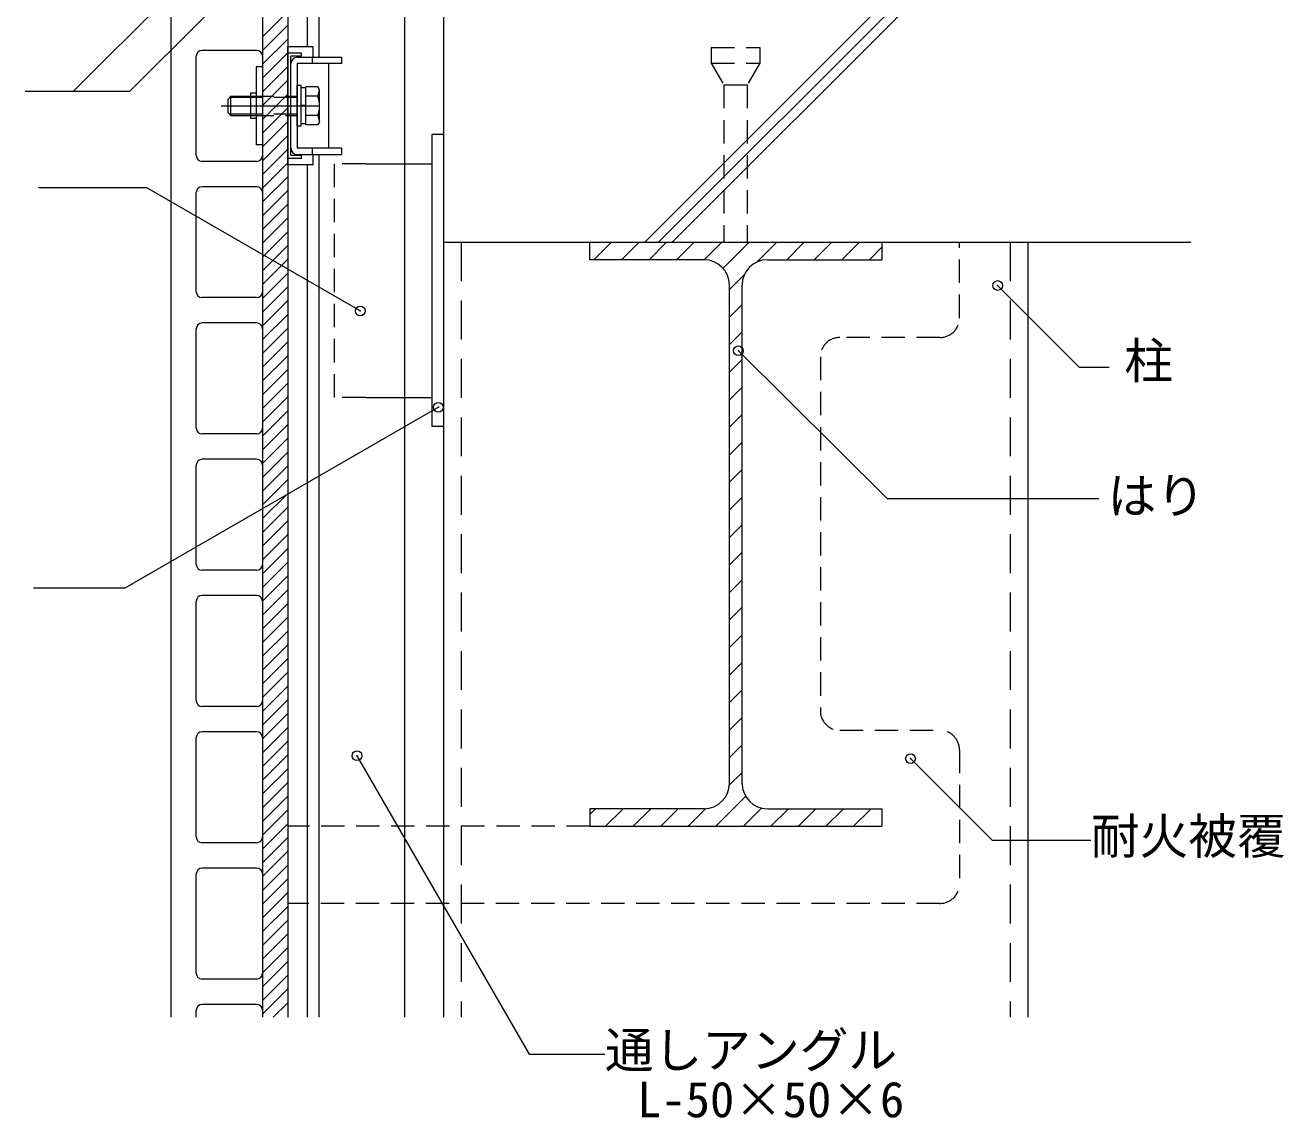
# Model space of a CAD drawing. Units: millimetres, scale not verified. Extents: x -1934 to 1916, y -1314 to 1286.
# Drawn here: x 589 to 1235, y -691 to -130 of the extents above; entities that cross this region are included whole.
import ezdxf
from ezdxf.enums import TextEntityAlignment as Align

# ---------------------------------------------------------------- set-up
doc = ezdxf.new("R2010")
doc.units = ezdxf.units.MM
doc.header["$LTSCALE"] = 10
doc.header["$PDMODE"] = 32
doc.header["$PDSIZE"] = 5
for name, pattern in [('CHAIN1', [8, 5, -1, 1, -1]), ('DASHED1', [1.8, 1.2, -0.6]), ('DASHED2', [3, 2, -1])]:
    doc.linetypes.add(name, pattern=pattern)
for name, color, linetype, lineweight in [('0-0_メ__ス', 2, 'Continuous', 18), ('0-1_躯体', 7, 'Continuous', 18), ('0-2_金物', 2, 'Continuous', 18), ('0-3_鋼材', 3, 'Continuous', 18), ('0-4_その他資材', 7, 'Continuous', 18), ('0-9_部材名__寸法', 7, 'Continuous', 18)]:
    doc.layers.add(name, color=color, linetype=linetype, lineweight=lineweight)
doc.styles.add('ＭＳ ゴシック', font='')
doc.styles.get('ＭＳ ゴシック').set_extended_font_data('MS Gothic')

msp = doc.modelspace()

# ---------------------------------------------------------------- linework, layer by layer
at = {"layer": '0-0_メ__ス'}
for p, q in [((663.73, -63.23), (663.73, -639.36)), ((723.73, -63.23), (723.73, -639.36)), ((676.73, -196.73), (676.73, -145.73)), ((707.73, -142.73), (679.73, -142.73)), ((710.73, -145.73), (710.73, -196.73)), ((707.73, -199.73), (679.73, -199.73)), ((707.73, -212.73), (679.73, -212.73)), ((676.73, -266.73), (676.73, -215.73)), ((710.73, -215.73), (710.73, -266.73)), ((707.73, -269.73), (679.73, -269.73)), ((707.73, -282.73), (679.73, -282.73)), ((676.73, -336.73), (676.73, -285.73)), ((710.73, -285.73), (710.73, -336.73)), ((707.73, -339.73), (679.73, -339.73)), ((707.73, -352.73), (679.73, -352.73)), ((707.73, -352.73), (679.73, -352.73)), ((676.73, -406.73), (676.73, -355.73)), ((676.73, -406.73), (676.73, -355.73)), ((710.73, -355.73), (710.73, -406.73)), ((710.73, -355.73), (710.73, -406.73)), ((707.73, -409.73), (679.73, -409.73)), ((707.73, -409.73), (679.73, -409.73)), ((676.73, -436.84), (676.73, -425.73)), ((676.73, -476.73), (676.73, -425.73)), ((707.73, -422.73), (679.73, -422.73)), ((707.73, -422.73), (679.73, -422.73)), ((710.73, -425.73), (710.73, -436.84)), ((710.73, -425.73), (710.73, -476.73)), ((707.73, -479.73), (679.73, -479.73)), ((676.73, -546.73), (676.73, -495.73)), ((707.73, -492.73), (679.73, -492.73)), ((710.73, -495.73), (710.73, -546.73)), ((707.73, -549.73), (679.73, -549.73)), ((676.73, -576.84), (676.73, -565.73)), ((676.73, -616.73), (676.73, -565.73)), ((707.73, -562.73), (679.73, -562.73)), ((707.73, -562.73), (679.73, -562.73)), ((710.73, -565.73), (710.73, -576.84)), ((710.73, -565.73), (710.73, -616.73)), ((707.73, -619.73), (679.73, -619.73)), ((707.73, -632.73), (679.73, -632.73)), ((676.73, -639.36), (676.73, -635.73)), ((710.73, -635.73), (710.73, -639.36))]:
    msp.add_line(p, q, dxfattribs=at)
for centre, start, end in [((679.73, -145.73), 90, 180), ((707.73, -145.73), 0, 90), ((679.73, -196.73), 180, 270), ((707.73, -196.73), 270, 0), ((679.73, -215.73), 90, 180), ((707.73, -215.73), 0, 90), ((679.73, -266.73), 180, 270), ((707.73, -266.73), 270, 0), ((679.73, -285.73), 90, 180), ((707.73, -285.73), 0, 90), ((679.73, -336.73), 180, 270), ((707.73, -336.73), 270, 0), ((679.73, -355.73), 90, 180), ((679.73, -355.73), 90, 180), ((707.73, -355.73), 0, 90), ((707.73, -355.73), 0, 90), ((679.73, -406.73), 180, 270), ((679.73, -406.73), 180, 270), ((707.73, -406.73), 270, 0), ((707.73, -406.73), 270, 0), ((679.73, -425.73), 90, 180), ((679.73, -425.73), 90, 180), ((707.73, -425.73), 0, 90), ((707.73, -425.73), 0, 90), ((679.73, -476.73), 180, 270), ((707.73, -476.73), 270, 0), ((679.73, -495.73), 90, 180), ((707.73, -495.73), 0, 90), ((679.73, -546.73), 180, 270), ((707.73, -546.73), 270, 0), ((679.73, -565.73), 90, 180), ((679.73, -565.73), 90, 180), ((707.73, -565.73), 0, 90), ((707.73, -565.73), 0, 90), ((679.73, -616.73), 180, 270), ((707.73, -616.73), 270, 0), ((679.73, -635.73), 90, 180), ((707.73, -635.73), 0, 90)]:
    msp.add_arc(centre, 3, start, end, dxfattribs=at)
at = {"layer": '0-1_躯体', "color": 3}
for p, q in [((803.73, 528.78), (803.73, -639.36)), ((907.01, -241.23), (1061.81, -86.43)), ((914.08, -241.23), (1068.88, -86.43)), ((921.15, -241.23), (1075.95, -86.43)), ((803.82, -241.23), (1043.56, -241.23)), ((878.82, -241.23), (1021.33, -241.23)), ((878.82, -250.23), (878.82, -241.23)), ((970.33, -241.23), (1187.46, -241.23)), ((1028.73, -241.23), (1028.73, -250.23)), ((1103.73, -241.23), (1103.73, -639.36)), ((937.48, -250.23), (878.82, -250.23)), ((969.98, -250.23), (1028.73, -250.23)), ((950.48, -519.23), (950.48, -263.23)), ((956.98, -519.23), (956.98, -263.23)), ((937.48, -532.23), (878.82, -532.23)), ((878.82, -532.23), (878.82, -541.23)), ((969.98, -532.23), (1028.73, -532.23)), ((1028.73, -532.23), (1028.73, -541.23)), ((878.82, -541.23), (1028.73, -541.23))]:
    msp.add_line(p, q, dxfattribs=at)
at = {"layer": '0-1_躯体', "linetype": 'DASHED1'}
for p, q in [((941.18, -141.23), (966.18, -141.23)), ((941.18, -141.23), (941.18, -149.23)), ((966.18, -141.23), (966.18, -149.23)), ((941.18, -149.23), (947.68, -160.49)), ((941.18, -149.23), (966.18, -149.23)), ((966.18, -149.23), (959.68, -160.49)), ((947.68, -160.49), (959.68, -160.49)), ((947.68, -160.49), (947.68, -241.23)), ((959.68, -160.49), (959.68, -241.23))]:
    msp.add_line(p, q, dxfattribs=at)
at = {"layer": '0-1_躯体', "linetype": 'DASHED2'}
for p, q in [((812.73, -241.23), (812.73, -639.36)), ((1094.73, -241.23), (1094.73, -639.36))]:
    msp.add_line(p, q, dxfattribs=at)
at = {"layer": '0-1_躯体'}
for p, q in [((880.96, -250.23), (889.96, -241.23)), ((895.11, -250.23), (904.11, -241.23)), ((909.25, -250.23), (918.25, -241.23)), ((923.39, -250.23), (932.39, -241.23)), ((937.53, -250.23), (946.53, -241.23)), ((947.25, -254.66), (960.67, -241.23)), ((964.69, -251.36), (974.82, -241.23)), ((979.96, -250.23), (988.96, -241.23)), ((994.1, -250.23), (1003.1, -241.23)), ((1008.24, -250.23), (1017.24, -241.23)), ((1022.38, -250.23), (1028.73, -243.88)), ((950.48, -265.57), (958.11, -257.94)), ((950.48, -279.71), (956.98, -273.21)), ((950.48, -293.85), (956.98, -287.35)), ((950.48, -307.99), (956.98, -301.49)), ((950.48, -322.13), (956.98, -315.63)), ((950.48, -336.28), (956.98, -329.78)), ((950.48, -350.42), (956.98, -343.92)), ((950.48, -364.56), (956.98, -358.06)), ((950.48, -378.7), (956.98, -372.2)), ((950.48, -392.85), (956.98, -386.35)), ((950.48, -406.99), (956.98, -400.49)), ((950.48, -421.13), (956.98, -414.63)), ((950.48, -435.27), (956.98, -428.77)), ((950.48, -449.41), (956.98, -442.91)), ((950.48, -463.56), (956.98, -457.06)), ((950.48, -477.7), (956.98, -471.2)), ((950.48, -491.84), (956.98, -485.34)), ((950.48, -505.98), (956.98, -499.48)), ((950.45, -520.16), (956.98, -513.62)), ((943.52, -541.23), (958.83, -525.92)), ((878.82, -535.22), (881.81, -532.23)), ((886.95, -541.23), (895.95, -532.23)), ((901.09, -541.23), (910.09, -532.23)), ((915.23, -541.23), (924.23, -532.23)), ((929.37, -541.23), (938.41, -532.2)), ((957.66, -541.23), (967, -531.89)), ((971.8, -541.23), (980.8, -532.23)), ((985.94, -541.23), (994.94, -532.23)), ((1000.08, -541.23), (1009.09, -532.23)), ((1014.23, -541.23), (1023.23, -532.23)), ((1028.37, -541.23), (1028.73, -540.87))]:
    msp.add_line(p, q, dxfattribs=at)
at = {"layer": '0-1_躯体', "color": 3}
for centre, start, end in [((937.48, -263.23), 0, 90), ((969.98, -263.23), 90, 180), ((937.48, -519.23), 270, 0), ((969.98, -519.23), 180, 270)]:
    msp.add_arc(centre, 13, start, end, dxfattribs=at)
at = {"layer": '0-2_金物'}
for p, q in [((736.73, -140.98), (723.73, -140.98)), ((723.73, -201.48), (723.73, -140.98)), ((736.73, -146.23), (736.73, -140.98)), ((723.73, -198.33), (723.73, -144.13)), ((730.73, -144.13), (723.73, -144.13)), ((725.33, -196.73), (725.33, -145.73)), ((730.73, -145.73), (725.33, -145.73)), ((728.53, -146.23), (751.33, -146.23)), ((730.73, -145.73), (730.73, -144.13)), ((736.33, -146.23), (736.33, -149.43)), ((751.33, -146.23), (751.33, -149.43)), ((710.73, -151.23), (707.53, -151.23)), ((707.53, -151.23), (707.53, -191.23)), ((710.73, -151.23), (710.73, -191.23)), ((725.33, -193.03), (725.33, -149.43)), ((728.53, -149.43), (728.53, -193.03)), ((751.33, -149.43), (728.53, -149.43)), ((744.73, -193.03), (744.73, -149.43)), ((730.53, -160.73), (728.53, -160.73)), ((728.53, -181.73), (728.53, -160.73)), ((730.53, -181.73), (730.53, -160.73)), ((733.03, -181.05), (733.03, -161.42)), ((739.13, -161.42), (733.03, -161.42)), ((740.03, -162.98), (739.13, -161.42)), ((693.04, -167.73), (694.54, -166.24)), ((693.04, -174.73), (693.04, -167.73)), ((704.53, -166.93), (693.84, -166.93)), ((694.54, -176.23), (694.54, -166.24)), ((694.54, -166.24), (704.53, -166.24)), ((704.53, -164.73), (704.53, -177.73)), ((707.53, -164.73), (704.53, -164.73)), ((733.03, -162.04), (730.53, -162.04)), ((733.03, -180.43), (733.03, -162.04)), ((739.21, -166.32), (733.03, -166.32)), ((739.21, -166.33), (740.03, -162.98)), ((740.03, -179.48), (740.03, -162.98)), ((733.03, -171.03), (730.53, -171.03)), ((733.03, -171.43), (730.53, -171.43)), ((693.04, -174.73), (694.54, -176.23)), ((704.53, -175.53), (693.84, -175.53)), ((694.54, -176.23), (704.53, -176.23)), ((707.53, -177.73), (704.53, -177.73)), ((733.03, -180.43), (730.53, -180.43)), ((739.21, -176.14), (733.03, -176.14)), ((739.21, -176.14), (740.03, -179.48)), ((730.53, -181.73), (728.53, -181.73)), ((710.73, -191.23), (707.53, -191.23)), ((751.33, -193.03), (728.53, -193.03)), ((736.33, -193.03), (736.33, -196.23)), ((751.33, -193.03), (751.33, -196.23)), ((730.73, -198.33), (723.73, -198.33)), ((730.73, -196.73), (725.33, -196.73)), ((728.53, -196.23), (751.33, -196.23)), ((730.73, -198.33), (730.73, -196.73)), ((736.73, -201.48), (736.73, -196.23)), ((736.73, -201.48), (723.73, -201.48))]:
    msp.add_line(p, q, dxfattribs=at)
at = {"layer": '0-2_金物', "linetype": 'DASHED1'}
for p, q in [((704.53, -166.24), (728.53, -166.24)), ((728.53, -166.93), (704.53, -166.93)), ((728.53, -175.53), (704.53, -175.53)), ((704.53, -176.23), (728.53, -176.23))]:
    msp.add_line(p, q, dxfattribs=at)
at = {"layer": '0-2_金物', "linetype": 'CHAIN1'}
msp.add_line((689.54, -171.23), (744.79, -171.23), dxfattribs=at)
at = {"layer": '0-2_金物'}
msp.add_lwpolyline([(740.03, -179.48), (739.13, -181.05), (733.03, -181.05)], dxfattribs=at)
for centre, radius, start, end in [((728.53, -149.43), 3.2, 90, 180), ((725.04, -171.23), 15, 340.90353, 19.09712), ((728.53, -193.03), 3.2, 180, 270)]:
    msp.add_arc(centre, radius, start, end, dxfattribs=at)
at = {"layer": '0-3_鋼材'}
for p, q in [((783.73, 513.43), (783.73, -639.36)), ((739.73, 53.77), (739.73, -146.23)), ((733.73, 48.52), (733.73, -140.98)), ((803.73, -185.96), (803.73, -335.96)), ((739.73, -196.23), (739.73, -639.36)), ((733.73, -201.48), (733.73, -639.36)), ((763.73, -200.96), (797.73, -200.96)), ((763.73, -320.96), (797.73, -320.96)), ((803.73, -335.96), (797.73, -335.96))]:
    msp.add_line(p, q, dxfattribs=at)
at = {"layer": '0-3_鋼材', "linetype": 'DASHED1'}
for p, q in [((747.73, -320.96), (747.73, -200.96)), ((763.73, -200.96), (747.73, -200.96)), ((763.73, -320.96), (747.73, -320.96))]:
    msp.add_line(p, q, dxfattribs=at)
at = {"layer": '0-3_鋼材'}
msp.add_lwpolyline([(803.73, -185.96), (797.73, -185.96), (797.73, -335.96)], dxfattribs=at)
at = {"layer": '0-4_その他資材'}
for p, q in [((710.73, -61.23), (710.73, -639.36)), ((723.73, -61.23), (723.73, -639.36)), ((710.73, -135.75), (723.73, -122.75)), ((710.73, -142.82), (723.73, -129.82)), ((710.73, -149.89), (723.73, -136.9)), ((710.73, -156.96), (723.73, -143.97)), ((710.73, -164.04), (723.73, -151.04)), ((710.73, -171.11), (723.73, -158.11)), ((710.73, -178.18), (723.73, -165.18)), ((710.73, -185.25), (723.73, -172.25)), ((710.73, -192.32), (723.73, -179.32)), ((710.73, -199.39), (723.73, -186.39)), ((710.73, -206.46), (723.73, -193.46)), ((710.73, -213.53), (723.73, -200.53)), ((710.73, -220.6), (723.73, -207.61)), ((710.73, -227.67), (723.73, -214.68)), ((710.73, -234.75), (723.73, -221.75)), ((710.73, -241.82), (723.73, -228.82)), ((710.73, -248.89), (723.73, -235.89)), ((710.73, -255.96), (723.73, -242.96)), ((710.73, -263.03), (723.73, -250.03)), ((710.73, -270.1), (723.73, -257.1)), ((710.73, -277.17), (723.73, -264.17)), ((710.73, -284.24), (723.73, -271.25)), ((710.73, -291.31), (723.73, -278.32)), ((710.73, -298.39), (723.73, -285.39)), ((710.73, -305.46), (723.73, -292.46)), ((710.73, -312.53), (723.73, -299.53)), ((710.73, -319.6), (723.73, -306.6)), ((710.73, -326.67), (723.73, -313.67)), ((710.73, -333.74), (723.73, -320.74)), ((710.73, -340.81), (723.73, -327.81)), ((710.73, -347.88), (723.73, -334.89)), ((710.73, -354.95), (723.73, -341.96)), ((710.73, -362.03), (723.73, -349.03)), ((710.73, -369.1), (723.73, -356.1)), ((710.73, -376.17), (723.73, -363.17)), ((710.73, -383.24), (723.73, -370.24)), ((710.73, -390.31), (723.73, -377.31)), ((710.73, -397.38), (723.73, -384.38)), ((710.73, -404.45), (723.73, -391.45)), ((710.73, -411.52), (723.73, -398.52)), ((710.73, -418.59), (723.73, -405.6)), ((710.73, -425.66), (723.73, -412.67)), ((710.73, -432.74), (723.73, -419.74)), ((710.73, -439.81), (723.73, -426.81)), ((710.73, -446.88), (723.73, -433.88)), ((710.73, -453.95), (723.73, -440.95)), ((710.73, -461.02), (723.73, -448.02)), ((710.73, -468.09), (723.73, -455.09)), ((710.73, -475.16), (723.73, -462.16)), ((710.73, -482.23), (723.73, -469.24)), ((710.73, -489.3), (723.73, -476.31)), ((710.73, -496.38), (723.73, -483.38)), ((710.73, -503.45), (723.73, -490.45)), ((710.73, -510.52), (723.73, -497.52)), ((710.73, -517.59), (723.73, -504.59)), ((710.73, -524.66), (723.73, -511.66)), ((710.73, -531.73), (723.73, -518.73)), ((710.73, -538.8), (723.73, -525.8)), ((710.73, -545.87), (723.73, -532.88)), ((710.73, -552.94), (723.73, -539.95)), ((710.73, -560.01), (723.73, -547.02)), ((710.73, -567.09), (723.73, -554.09)), ((710.73, -574.16), (723.73, -561.16)), ((710.73, -581.23), (723.73, -568.23)), ((710.73, -588.3), (723.73, -575.3)), ((710.73, -595.37), (723.73, -582.37)), ((710.73, -602.44), (723.73, -589.44)), ((710.73, -609.51), (723.73, -596.51)), ((710.73, -616.58), (723.73, -603.59)), ((710.73, -623.65), (723.73, -610.66)), ((710.73, -630.73), (723.73, -617.73)), ((710.73, -637.8), (723.73, -624.8)), ((716.24, -639.36), (723.73, -631.87))]:
    msp.add_line(p, q, dxfattribs=at)
at = {"layer": '0-4_その他資材', "linetype": 'DASHED1'}
for p, q in [((1068.61, -280.19), (1068.61, -241.23)), ((1058.62, -290.18), (1007.18, -290.18)), ((997.19, -300.17), (997.19, -481.97)), ((1007.18, -491.96), (1058.62, -491.96)), ((1068.61, -501.95), (1068.61, -570.87)), ((878.82, -541.23), (723.73, -541.23)), ((1058.62, -580.86), (723.73, -580.86))]:
    msp.add_line(p, q, dxfattribs=at)
for centre, start, end in [((1058.62, -280.19), 270, 0.00002), ((1007.18, -300.17), 90, 180), ((1007.18, -481.97), 180, 270), ((1058.62, -501.95), 0, 90), ((1058.62, -570.87), 270, 0.00002)]:
    msp.add_arc(centre, 9.99, start, end, dxfattribs=at)
at = {"layer": '0-9_部材名__寸法'}
for p, q in [((717.65, -60.08), (613.55, -163.78)), ((1088.21, -263.49), (1130.16, -305.44)), ((1130.16, -305.44), (1145.52, -305.44))]:
    msp.add_line(p, q, dxfattribs=at)
for points in [[(718.4, -88.04), (642.38, -163.78), (588.89, -163.78)], [(760.92, -276.56), (651.28, -213.26), (595.73, -213.26)], [(955.08, -297.02), (1031.5, -372.93), (1140.14, -372.93)], [(801.06, -326.02), (640.12, -418.93), (593.2, -418.93)], [(759.22, -505.03), (847.74, -658.35), (886.56, -658.35)], [(1043.48, -506.49), (1085.43, -548.45), (1136.09, -548.45)]]:
    msp.add_lwpolyline(points, dxfattribs=at)
for p in [(1088.21, -263.49), (760.92, -276.56), (955.08, -297.02), (801.06, -326.02), (759.22, -505.03), (1043.48, -506.49)]:
    msp.add_point(p, dxfattribs=at)

# ---------------------------------------------------------------- texts
at = {"layer": '0-9_部材名__寸法', "style": 'ＭＳ ゴシック'}
for s, p in [('柱', (1153.26, -316.82)), ('はり', (1144.71, -386.12)), ('耐火被覆', (1136.09, -560.95)), ('通しアングル', (886.56, -670.85)), ('L-50×50×6', (903.1, -696.2))]:
    msp.add_text(s, height=18.33, dxfattribs=at).set_placement(p, align=Align.BOTTOM_LEFT)

doc.saveas('drawing.dxf')
